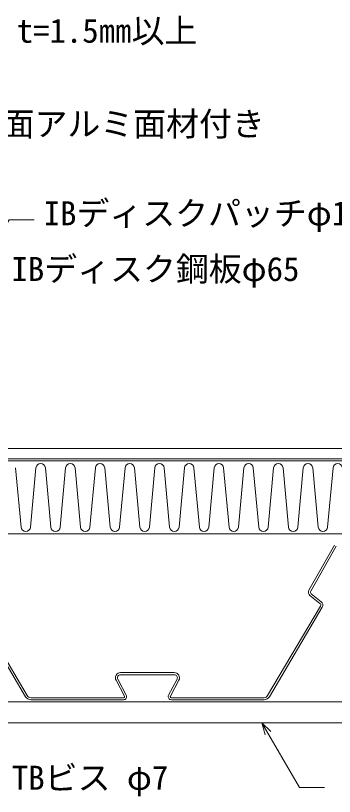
# Model space of a CAD drawing. Units: millimetres, scale not verified. Extents: x -840 to 840, y -594 to 594.
# Drawn here: x 380.1 to 532.6, y -308.1 to 65.8 of the extents above; entities that cross this region are included whole.
import ezdxf
from ezdxf.enums import TextEntityAlignment as Align

# ---------------------------------------------------------------- set-up
doc = ezdxf.new("R2010")
doc.units = ezdxf.units.MM
doc.header["$LTSCALE"] = 2
for name, color, linetype, lineweight in [('0-2_躯体', 7, 'Continuous', 9), ('0-3_断熱材', 4, 'Continuous', 9), ('0-6_タイトル文字', 5, 'Continuous', 9), ('0-A_鋼材(受け鋼鈑)', 7, 'Continuous', 9), ('0-D_基準線(IBｼｰﾄ)', 7, 'Continuous', 9), ('0-F_寸法線', 7, 'Continuous', 9)]:
    doc.layers.add(name, color=color, linetype=linetype, lineweight=lineweight)
doc.styles.add('ＭＳ ゴシック', font='')
doc.styles.get('ＭＳ ゴシック').set_extended_font_data('MS Gothic')

msp = doc.modelspace()

# ---------------------------------------------------------------- linework, layer by layer
at = {"layer": '0-2_躯体'}
for p, q in [((150.513, -262.854), (621.685, -262.854)), ((150.513, -272.854), (621.685, -272.854))]:
    msp.add_line(p, q, dxfattribs=at)
at = {"layer": '0-3_断熱材', "color": 7}
for p, q in [((150.513, -147.454), (621.685, -147.454)), ((621.685, -182.454), (150.513, -182.454))]:
    msp.add_line(p, q, dxfattribs=at)
at = {"layer": '0-3_断熱材'}
for p, q in [((380.122, -150.72), (382.722, -179.189)), ((389.83, -150.72), (387.229, -179.189)), ((394.336, -150.72), (396.937, -179.189)), ((404.044, -150.72), (401.444, -179.189)), ((408.551, -150.72), (411.152, -179.189)), ((418.259, -150.72), (415.659, -179.189)), ((422.766, -150.72), (425.366, -179.189)), ((432.474, -150.72), (429.873, -179.189)), ((436.981, -150.72), (439.581, -179.189)), ((446.688, -150.72), (444.088, -179.189)), ((451.195, -150.72), (453.796, -179.189)), ((460.903, -150.72), (458.303, -179.189)), ((465.41, -150.72), (468.011, -179.189)), ((475.118, -150.72), (472.517, -179.189)), ((479.625, -150.72), (482.225, -179.189)), ((489.333, -150.72), (486.732, -179.189)), ((493.84, -150.72), (496.44, -179.189)), ((503.547, -150.72), (500.947, -179.189)), ((508.054, -150.72), (510.655, -179.189)), ((517.762, -150.72), (515.162, -179.189)), ((522.269, -150.72), (524.87, -179.189)), ((531.977, -150.72), (529.376, -179.189))]:
    msp.add_line(p, q, dxfattribs=at)
for centre, start, end in [((392.083, -150.931), 5.35135, 174.64865), ((406.298, -150.931), 5.35135, 174.64865), ((420.512, -150.931), 5.35135, 174.64865), ((434.727, -150.931), 5.35135, 174.64865), ((448.942, -150.931), 5.35135, 174.64865), ((463.157, -150.931), 5.35135, 174.64865), ((477.371, -150.931), 5.35135, 174.64865), ((491.586, -150.931), 5.35135, 174.64865), ((505.801, -150.931), 5.35135, 174.64865), ((520.016, -150.931), 5.35135, 174.64865), ((534.23, -150.931), 5.35135, 174.64865), ((384.976, -178.978), 185.35135, 354.64865), ((399.19, -178.978), 185.35135, 354.64865), ((413.405, -178.978), 185.35135, 354.64865), ((427.62, -178.978), 185.35135, 354.64865), ((441.835, -178.978), 185.35135, 354.64865), ((456.049, -178.978), 185.35135, 354.64865), ((470.264, -178.978), 185.35135, 354.64865), ((484.479, -178.978), 185.35135, 354.64865), ((498.693, -178.978), 185.35135, 354.64865), ((512.908, -178.978), 185.35135, 354.64865), ((527.123, -178.978), 185.35135, 354.64865)]:
    msp.add_arc(centre, 2.263, start, end, dxfattribs=at)
at = {"layer": '0-A_鋼材(受け鋼鈑)'}
for p, q in [((532.611, -187.87), (520.45, -209.364)), ((521.32, -209.856), (533.481, -188.362)), ((520.95, -211.917), (525.717, -215.687)), ((526.337, -214.903), (521.57, -211.133)), ((359.551, -217.487), (384.815, -260.377)), ((385.677, -259.869), (360.412, -216.979)), ((525.958, -216.979), (500.694, -259.869)), ((501.555, -260.377), (526.82, -217.487)), ((456.017, -248.854), (430.353, -248.854)), ((430.353, -249.854), (456.017, -249.854)), ((428.152, -252.54), (432.183, -260.12)), ((433.066, -259.65), (429.033, -252.066)), ((457.338, -252.066), (453.305, -259.65)), ((454.188, -260.12), (458.218, -252.54)), ((431.741, -260.854), (387.4, -260.854)), ((498.971, -260.854), (454.629, -260.854)), ((387.4, -261.854), (431.741, -261.854)), ((454.629, -261.854), (498.971, -261.854))]:
    msp.add_line(p, q, dxfattribs=at)
for centre, radius, start, end in [((522.191, -210.348), 2, 150.5, 231.65688), ((522.191, -210.348), 1, 150.5, 231.65688), ((525.096, -216.472), 1, 329.5, 51.65688), ((525.096, -216.472), 2, 329.5, 51.65688), ((430.353, -251.354), 2.5, 90, 208.29949), ((430.353, -251.354), 1.5, 90, 208.29949), ((456.017, -251.354), 2.5, 331.70051, 90), ((456.017, -251.354), 1.5, 331.70051, 90), ((387.4, -258.854), 3, 210.5, 270), ((387.4, -258.854), 2, 210.5, 270), ((431.741, -260.354), 1.5, 270, 28), ((431.741, -260.354), 0.5, 270, 28), ((454.629, -260.354), 1.5, 152, 270), ((454.629, -260.354), 0.5, 152, 270), ((498.971, -258.854), 2, 270, 329.5), ((498.971, -258.854), 3, 270, 329.5)]:
    msp.add_arc(centre, radius, start, end, dxfattribs=at)
at = {"layer": '0-D_基準線(IBｼｰﾄ)'}
for p, q in [((150.513, -141.454), (621.685, -141.454)), ((150.513, -146.454), (621.685, -146.454))]:
    msp.add_line(p, q, dxfattribs=at)
at = {"layer": '0-F_寸法線'}
for p, q in [((497.976, -272.854), (515.929, -303.95)), ((515.929, -303.95), (527.929, -303.95))]:
    msp.add_line(p, q, dxfattribs=at)
for points in [[(316.981, -135.954), (376.981, -32.031), (388.981, -32.031)], [(502.219, -277.097), (497.976, -272.854), (499.529, -278.65)]]:
    msp.add_lwpolyline(points, dxfattribs=at)

# ---------------------------------------------------------------- texts
at = {"layer": '0-6_タイトル文字', "color": 7, "style": 'ＭＳ ゴシック'}
for s, p in [('サンタックIB-HWCシート t=1.5㎜以上', (199.72, 49.379)), ('イソシアヌレートボード両面アルミ面材付き', (184.534, 4.737)), ('IBディスクパッチφ160', (393.521, -38.09)), ('IBディスク鋼板φ65', (378.124, -64.759)), ('TBビス φ7', (378.324, -308.455))]:
    msp.add_text(s, height=11.54, dxfattribs=at).set_placement(p, align=Align.BOTTOM_LEFT)

doc.saveas('drawing.dxf')
